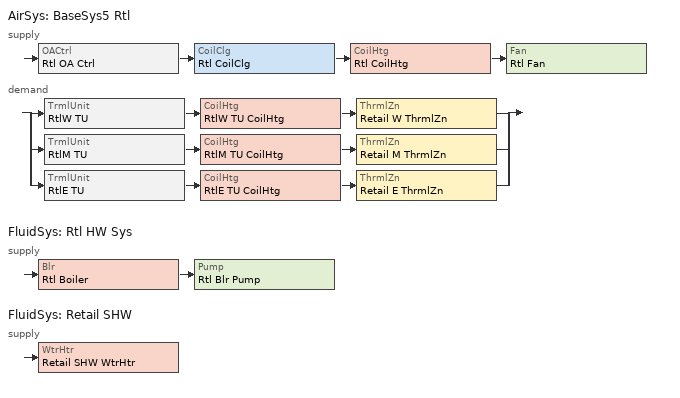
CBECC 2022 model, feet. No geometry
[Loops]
AirSys 'BaseSys5 Rtl'
 supply: OACtrl 'Rtl OA Ctrl' > CoilClg 'Rtl CoilClg' > CoilHtg 'Rtl CoilHtg' > Fan 'Rtl Fan'
 demand: split
  | TrmlUnit 'RtlW TU' > CoilHtg 'RtlW TU CoilHtg' > ThrmlZn 'Retail W ThrmlZn'
  | TrmlUnit 'RtlM TU' > CoilHtg 'RtlM TU CoilHtg' > ThrmlZn 'Retail M ThrmlZn'
  | TrmlUnit 'RtlE TU' > CoilHtg 'RtlE TU CoilHtg' > ThrmlZn 'Retail E ThrmlZn'
FluidSys 'Rtl HW Sys'
 supply: Blr 'Rtl Boiler' > Pump 'Rtl Blr Pump'
FluidSys 'Retail SHW'
 supply: WtrHtr 'Retail SHW WtrHtr'
[Proj]
MF8 with Retail Flr1: GasType=NaturalGas; CliZn=ClimateZone12; ZipCode=95555; WeatherStation=SACRAMENTO EXECUTIVE; HVACAutoSizing=0; UseExcptDsgnModel=0; RunTitle=MF8 with Retail Flr1; AnalysisType=Title24Compliance; ResCompOpt=Addition and/or Alteration; ResDwellUnits=1; DebugScreen=1
[ResProj]
2019 Prototype 7320ft2 Prop Elec: StdDesignFuel_Ckg=Proposed; StdDesignFuel_Dry=Proposed; StdDesignFuel_HVAC=Electricity; StdDesignFuel_DHW=Proposed; StdDesignCompactDistrib=0; StdDesignDrnWtrHtRecov=0; StdDesignHPWHLocOverride=0; StdDesignWinPerfAdjust=0; CALGreen=0; PVCompCredit=0; PVWDCSysSize=( 1, 0, 0, 0, 0 ); AllowExcessPVEDR=0; ReducedPVReq=0; BattMaxCap=0; BattGridHarmCredit=0; SimSpeedOption=Compliance; SpecifyTargetDRtg=0; Address=1516 Ninth St; IsMultiFamily=1; CentralMFamLaundry=0; DfltMFamLaundryZn=Zone1; UseDefaultACH50=1; Status=New; IsVerified=0; ProjInclKitchen=1; InsulConsQuality=Yes; NumAddBedrooms=0; AllOrientations=0; HasGarage=0; TakeCntrlElecDHWSlrPVCred=0; IAQSupInletsAccessible=1; IAQHasFID=1; StdDesignIAQFanPwr[1]=0.6; ApplRefrigZone[1]=Zone1; ApplWasherZone[1]=Zone1; ApplDryerZone[1]=Zone1; ApplCookZone[1]=Zone1; ApplDishZone[1]=Zone1; Appl_HaveRefrig[1]=1; Appl_HaveDish[1]=1; Appl_HaveCook[1]=1; Appl_HaveWasher[1]=1; Appl_HaveDryer[1]=1; CSERpt_ZnDataDump=0; CSERpt_HVACDescrip=0; CSERpt_ZnEnergy=0; CSERpt_HtPumpHtg=0; CSERpt_Mtr_All=0; CSERpt_Mtr_Elec=0; CSERpt_Mtr_NGas=0; CSERpt_Mtr_Othr=0; CSERpt_ZnEnergy_DD=0; CSERpt_Mtr_All_DD=0; CSERpt_Mtr_Elec_DD=0; CSERpt_Mtr_NGas_DD=0; CSERpt_Mtr_Othr_DD=0; CSERpt_ZnEnergy_CD=0; CSERpt_Mtr_All_CD=0; CSERpt_Mtr_Elec_CD=0; CSERpt_Mtr_NGas_CD=0; CSERpt_Mtr_Othr_CD=0; CSERpt_ZnEnergy_HD=0; CSERpt_Mtr_All_HD=0; CSERpt_Mtr_Elec_HD=0; CSERpt_Mtr_NGas_HD=0; CSERpt_Mtr_Othr_HD=0
[Bldg]
Building: TotStoryCnt=4; AboveGrdStoryCnt=4
[ResZnGrp]
Name | Z | FlrToFlrHgt | FlrToCeilingHgt
ResZn Group F1 | 12 | 10 | 9
ResZn Group F2 | 22 | 10 | 9
ResZn Group Attic | 32
[ResZn] Status=Existing; HVACSysStatus=Existing; DHWSys1Status=Existing; FloorArea=3660; CeilingHeight=9; FloorHeight=10; WinHeadHeight=6.7; NumStories=1
Name | Bottom
Zone1 | 12.7
Zone2 | 22.7
[ResExtWall] Status=Existing; Construction=Exterior Wall Cons
Name | Orientation | OrientationValue | Area | Tilt | Absorptivity
Zone1WallFront; Zone2WallFront | Front | 0 | 1037 | 90 | 0.5
Zone1WallLeft; Zone2WallLeft | Left | 90 | 255 | 90 | 0.5
Zone1WallBack; Zone2WallBack | Back | 180 | 1037 | 90 | 0.5
Zone1WallRight; Zone2WallRight | Right | 270 | 255 | 90 | 0.5
F1 CorrWallLeft; F2 CorrWallLeft |  |  | 50
F1 CorrWallRight; F2 CorrWallRight | Right |  | 50
F1 CorrWallBack; F2 CorrWallBack | Back |  | 529
[ResWin] Status=Existing; SpecMethod=Window Dimensions (required for fins/overhangs); Height=5; Width=3; NFRCUfactor=0.65; NFRCSHGC=0.65
Name | Multiplier | UfactorSHGCSource | ExteriorShade | exHeight | exWidth | exMultiplier | exNFRCUfactor | exNFRCSHGC | exUfactorSHGCSource | exExteriorShade | ModelFinsOverhang | OverhangDepth | OverhangDistUp | OverhangExL | OverhangExR | OverhangFlap | exOverhangDepth | exOverhangDistUp | exOverhangExL | exOverhangExR | exOverhangFlap | LeftFinDepth | LeftFinTopUp | LeftFinDistL | LeftFinBotUp | exLeftFinDepth | exLeftFinTopUp | exLeftFinDistL | exLeftFinBotUp | RightFinDepth | RightFinTopUp | RightFinDistR | RightFinBotUp | exRightFinDepth | exRightFinTopUp | exRightFinDistR | exRightFinBotUp | WinType
Zone1WinFront; Zone1WinBack; Zone2WinFront | 10.98 | NFRC | Insect Screen (default) | 5 | 3 | 10.98 | 0.3 | 0.23 | NFRC | Insect Screen (default) | 0 | 1 | 1.33 | 3 | 3 | 0.4 | 1 | 1.33 | 3 | 3 | 0.4 | 0 | 0 | 0 | 0 | 0 | 0 | 0 | 0 | 0 | 0 | 0 | 0 | 0 | 0 | 0 | 0
Zone1WinLeft; Zone1WinRight; Zone2WinLeft | 2.7 | NFRC | Insect Screen (default) | 5 | 3 | 2.7 | 0.3 | 0.23 | NFRC | Insect Screen (default) | 0 | 1 | 1.33 | 3 | 3 | 0.4 | 1 | 1.33 | 3 | 3 | 0.4 | 0 | 0 | 0 | 0 | 0 | 0 | 0 | 0 | 0 | 0 | 0 | 0 | 0 | 0 | 0 | 0
Zone2WinBack | 10.98 | NFRC | Insect Screen (default) | 5 | 3 | 10.98 | 0.3 | 0.23 | NFRC | Insect Screen (default) | 0 | 1 | 1.33 | 3 | 3 | 0.4 | 1 | 1.33 | 3 | 3 | 0.4 | 0 | 1.33 | 1 | 0 | 0 | 1.33 | 1 | 0 | 0 | 0 | 0 | 0 | 0 | 0 | 0 | 0
Zone2WinRight | 2.7 | NFRC | Insect Screen (default) | 5 | 3 | 2.7 | 0.3 | 0.23 | NFRC | Insect Screen (default) | 0 | 1 | 1.33 | 3 | 3 | 0.4 | 1 | 1.33 | 3 | 3 | 0.4 | 0 | 1.33 | 1 | 0 | 0 | 1.33 | 1 | 0 | 0 | 0 | 0 | 0 | 0 | 0 | 0 | 0
CorrWinLeft; CorrWinRight |  |  |  |  |  |  |  |  |  |  |  |  |  |  |  |  |  |  |  |  |  |  |  |  |  |  |  |  |  |  |  |  |  |  |  |  |  | ResidentialWindowType 1
[ResDr] Status=Existing; Ufactor=0.5
Name | Area | exUfactor
Zone1DoorFront; Zone2DoorFront | 80 | 0.2
CorrDoorLeft; CorrDoorRight | 21
[DwellUnit] Count=2
Name | DwellUnitTypeRef | CondFlrArea | WasherZoneRef | DryerZoneRef
OneBedroomDownstairsZone1 | OneBedroom | 750 | Zone1 | Zone1
TwoBedroomDownstairsZone1 | TwoBedroom | 1080 | Zone1 | Zone1
OneBedroomUpstairsZone1 | OneBedroom | 750 | Zone2 | Zone2
TwoBedroomUpstairsZone1 | TwoBedroom | 1080 | Zone2 | Zone2
[ResIntFlr] Status=Existing; Construction=Interior Floor; IsPartySurface=1; OtherSideModeled=1
Name | Area | FloorZ | Outside
Zone1ToRtlW | 1120 | 12.7 | Retail W
Zone1ToRtlM | 980 | 12.7 | Retail middle
Zone1ToRtlE | 1120 | 12.7 | Retal E
Zone2ToZone1InteriorFloor | 3660 | 22.7 | Zone1
F1 Corr To F2 Corr InteriorFloor | 366 | 9.7 | F1 Corr
[ResOtherZn] SpcFunc=Corridor Area; ozHVACSystem=HVACHeatpump; Area=366; CeilingHeight=8; CentralVentSysRef=Corr_CentralSupVentSys; ExhaustIAQFanRef=ExhFan2
Name | Bottom
F1 Corr | 0.7
F2 Corr | 9.7
[ResSlabFlr]
F1CorrSlab: Status=Existing; Area=366; Surface=Default (80% carpeted/covered, 20% exposed); Perimeter=100; HeatedSlab=0; EdgeInsulation=0; EdgeInsulOption=R-7, 16 inches; exSurface=Default (80% carpeted/covered, 20% exposed); exEdgeInsulOption=R-5, 8 inches
[ResCeilingBelowAttic] Status=Existing; Construction=Ceiling Below Attic Cons
Name | Area | AtticZone
Zone2ToAtticCeiling | 3660 | Attic
F1CorrToAtticCeiling | 366 | Attic-2
[ResAttic] Type=Ventilated; Status=Existing; RoofRise=5; Construction=Attic Roof Cons; RoofSolReflect=0.1; RoofEmiss=0.75
Attic-2; Attic
[Story]
Retail Story: Z=0; FlrToFlrHgt=13; FlrToCeilingHgt=12
[Spc] Story=Retail Story; SpcFunc=Retail Sales Area (Retail Merchandise Sales); SHWFluidSegRef=Retail SHW PrmSup; OccSensorCtrl=1
Name | ThrmlZnRef | Area
Retail W | Retail W ThrmlZn | 1120
Retail middle | Retail M ThrmlZn | 980
Retal E | Retail E ThrmlZn | 1120
[ThrmlZn] PriAirCondgSysRef[1]=BaseSys5 Rtl
Name | VentSysRef
Retail W ThrmlZn
Retail M ThrmlZn; Retail E ThrmlZn | BaseSys5 Rtl
[AirSys]
BaseSys5 Rtl: Type=PVAV; CtrlSysType=DDCToZone; ClgCtrl=WarmestReset
[AirSeg] Sys=BaseSys5 Rtl
Name | Type
Rtl SupAirSeg | Supply
Rtl RetAirSeg | Return
[CoilClg]
Rtl CoilClg: Sys=BaseSys5 Rtl; Type=DirectExpansion; NumClgStages=2
[CoilHtg] Sys=BaseSys5 Rtl; Type=HotWater; FluidSegInRef=Rtl PriSupSeg; FluidSegOutRef=Rtl PriRetSeg
Rtl CoilHtg; RtlW TU CoilHtg; RtlM TU CoilHtg; RtlE TU CoilHtg
[Fan]
Rtl Fan: Sys=BaseSys5 Rtl
[OACtrl]
Rtl OA Ctrl: Sys=BaseSys5 Rtl; EconoCtrlMthd=DifferentialDryBulb; EconoIntegration=Integrated; AirSegSupRef=Rtl SupAirSeg; AirSegRetRef=Rtl RetAirSeg
[TrmlUnit] Sys=BaseSys5 Rtl; Type=VAVReheatBox
Name | ZnServedRef
RtlW TU | Retail W ThrmlZn
RtlM TU | Retail M ThrmlZn
RtlE TU | Retail E ThrmlZn
[PVArray]
PV Array: DCSysSize=16
[FluidSys]
Name | Type
Rtl HW Sys | HotWater
Retail SHW | ServiceHotWater
[FluidSeg]
Name | Sys | Type | Src
Rtl PriSupSeg | Rtl HW Sys | PrimarySupply
Rtl PriRetSeg | Rtl HW Sys | PrimaryReturn
Retail SHW PrmSup | Retail SHW | PrimarySupply
Retail SHW Makeup | Retail SHW | MakeupFluid | MunicipalWater
[Blr]
Rtl Boiler: Sys=Rtl HW Sys; Type=HotWater; FuelSrc=Gas; DraftType=Natural; FluidSegInRef=Rtl PriRetSeg; FluidSegOutRef=Rtl PriSupSeg
[Pump]
Rtl Blr Pump: Sys=Rtl HW Sys
[WtrHtr]
Retail SHW WtrHtr: Sys=Retail SHW; FluidSegOutRef=Retail SHW PrmSup; FluidSegMakeupRef=Retail SHW Makeup
[ResConsAssm] RoofDeckLayer=Wood Siding/sheathing/decking; FloorSurfaceLayer=Carpeted; FloorDeckLayer=Wood Siding/sheathing/decking; OtherSideFinishLayer=Gypsum Board; RadiantBarrier=0; RaisedHeelTruss=0; RaisedHeelTrussHeight=3.5
Name | CanAssignTo | Type | RoofingLayer | InsideFinishLayer | CavityLayer | FrameLayer | SheathInsulLayerRVal | WallExtFinishLayer | RoofingType | CavInsulOverFrame | FlrExtConditions
Exterior Wall Cons | Exterior Walls | Wood Framed Wall | Light Roof (Asphalt Shingle) | Gypsum Board | R 11 | 2x4 @ 16 in. O.C. | 0 | Synthetic Stucco | all others
Ceiling Below Attic Cons | Ceilings (below attic) | Wood Framed Ceiling | Light Roof (Asphalt Shingle) | Gypsum Board | R 11 | 2x4 Bottom Chord of Truss @ 24 in. O.C. |  |  | all others
Interior Floor Cons; Interior Floor | Interior Floors | Wood Framed Floor | Light Roof (Asphalt Shingle) | Gypsum Board |  | 2x12 @ 16 in. O.C. |  |  | all others
Attic Roof Cons | Attic Roofs | Wood Framed Ceiling | 10 PSF (RoofTileAirGap) |  | R 19 | 2x4 @ 24 in. O.C. |  |  | Steep Slope Roof tile, metal tile, or wood shakes | 0
Garage Attic Roof Cons | Attic Roofs | Wood Framed Ceiling | 10 PSF (RoofTileAirGap) |  |  | 2x4 @ 24 in. O.C. |  |  | Steep Slope Roof tile, metal tile, or wood shakes | 0
Ext Floor Cons | Exterior Floors | Wood Framed Floor | Light Roof (Asphalt Shingle) | Gypsum Board | R 19 in 5-1/2 in. cavity (R-18) | 2x4 @ 16 in. O.C. |  |  | all others |  | Exterior
Garage Ext Wall Cons | Exterior Walls | Wood Framed Wall | Light Roof (Asphalt Shingle) | Gypsum Board |  | 2x4 @ 16 in. O.C. |  | 3 Coat Stucco | all others
Garage Ceiling Below Attic Cons | Ceilings (below attic) | Wood Framed Ceiling | Light Roof (Asphalt Shingle) | Gypsum Board |  | 2x4 Bottom Chord of Truss @ 24 in. O.C. |  |  | all others
R19 IntFloor Cons | Interior Floors | Wood Framed Floor | Light Roof (Asphalt Shingle) | Gypsum Board | R 19 in 5-1/2 in. cavity (R-18) | 2x6 @ 16 in. O.C. |  |  | all others
IntWall Cons | Interior Walls | Wood Framed Wall | Light Roof (Asphalt Shingle) | Gypsum Board | R 21 | 2x6 @ 16 in. O.C. |  |  | all others
[ResMat]
Name | Density | SpecHeat | Conductivity | ConductivityCT | RValPerInch | Thickness | ConductivityQII
SoftWood | 35 | 0.39 | 0.08167 | 0.0012 | 1.0204
Steel | 489 | 0.12 | 26.2 |  | 0.00318
SIPSskin | 41 | 0.45 | 0.06127 | 0.0012 | 1.36 | 0.4375
Ceiling Insul | 1.5 | 0.2 |  | 0.00418
Other Insul | 1.5 | 0.2 |  | 0.0032537
Gypsum Board | 40 | 0.27 | 0.09167 | 0.0001217 | 0.9091 | 0.5
Insul-R4-D1.5-SH0.35-C0.02083 | 1.5 | 0.35 | 0.0208325 | 0.00175 |  | 1 | 0.0208325
Synthetic Stucco | 58 | 0.2 | 0.2 |  | 0.5333 | 0.375
Carpet | 12.3 | 0.34 | 0.02 |  | 4.1667 | 0.5
Wood layer | 41 | 0.45 | 0.06127 | 0.0012 | 1.36 | 0.5
TileGap | 0.075 | 0.24 | 0.07353 |  | 1.1333 | 0.75
10 PSF Roof | 120 | 0.2 | 1 |  | 0.0833 | 1
VertWallCavity | 0.075 | 0.24 | 0.314 | 0.00397 | 1.1333 | 3.5
3 Coat Stucco | 116 | 0.2 | 0.4167 |  | 0.2686 | 0.875
Ins-R21-D1.5-SH0.2-C0.02183 | 1.5 | 0.2 | 0.0218254 | 0.0032537 |  |  | 0.0218254
Ins-R9.1-D1.5-SH0.2-C0.03205 | 1.5 | 0.2 | 0.0320513 | 0.00418 |  |  | 0.0320513
Ins-R13-D1.5-SH0.2-C0.02244 | 1.5 | 0.2 | 0.0224376 | 0.0032537 |  |  | 0.0224376
FrameGap | 0 | 0 | 200 |  | 0.000417
Ins-R18-D1.5-SH0.2-C0.0162 | 1.5 | 0.2 | 0.0162037 | 0.0032537 |  |  | 0.0162037
Ins-R18-D1.5-SH0.2-C0.02546 | 1.5 | 0.2 | 0.025463 | 0.0032537 |  |  | 0.025463
Insul-R5-D1.5-SH0.35-C0.01667 | 1.5 | 0.35 | 0.016666 | 0.00175 |  | 1 | 0.016666
Ins-R11-D1.5-SH0.2-C0.04167 | 1.5 | 0.2 | 0.0416667 | 0.0032537 |  |  | 0.0416667
Ins-R11-D1.5-SH0.2-C0.02652 | 1.5 | 0.2 | 0.0265152 | 0.0032537 |  |  | 0.0265152
[ResWinType]
ResidentialWindowType 1
[DwellUnitType] WasherOption=In-Unit; DryerOption=In-Unit; DryerFuel=Electricity; CookFuel=Electricity; IAQSupInletsAccessible=0; IAQHasFID=0; IAQOption=Default Minimum Balanced IAQ Fan; IAQFanCnt=( 1, 1, 1, 1 ); HVACHeatRef[1]=HeatingComponent; HVACCoolRef[1]=CoolingComponent; HVACFanRef=HVACFan-Furnace; HVACDistRef=AirDistributionSystem; NumDHWSysTypes=1; DHWSysRef[1]=DHWGas; TotShowersServed[1]=1; TotBathsServed[1]=1; CompactDistrib=not compact; CDSpecFixDists=0; ServesAsDHWHtr=0; DHWSystemType=Standard; DHWAmbientCond=Unconditioned
Name | NumBedrooms | CondFlrArea | IAQFanRef[1]
OneBedroom | 1 | 750 | IAQFan1
TwoBedroom | 2 | 1080 | IAQFan2
[ResHVACSys] Status=New; CFIClVentFlow=0; CFIClVentPwr=0; HeatDucted=1; CoolDucted=1; ServesAsDHWHtr=0; DHWTankVolume=50; DHWIntInsulRVal=0; DHWExtInsulRVal=0; DHWAmbientCond=Unconditioned; DistribSystem=AirDistributionSystem
Name | NumHeatSystemTypes | HeatSystemCount[1] | HeatSystem[1] | NumCoolSystemTypes | CoolSystemCount[1] | CoolSystem[1] | NumHtPumpSystemTypes | HtPumpDucted | Fan | HtPumpSystemCount[1] | HtPumpSystem[1]
HVACGasElectric | 1 | 1 | HeatingComponent | 1 | 1 | CoolingComponent | 0 | 0 | HVACFan-Furnace
HVACHeatpump | 0 |  |  | 0 |  |  | 1 | 1 | HVACFan-HeatPump | 1 | HeatpumpSystem
[ResHtgSys]
HeatingComponent: Type=CntrlFurnace - Fuel-fired central furnace; AFUE=78; AutoSize=1
[ResClgSys]
CoolingComponent: Type=SplitAirCond - Split air conditioning system; EffMetric=SEER/EER; SEER=13; CFMperTon=300; ACCharge=Not Verified; RefrigerantType=R410A; AutoSize=1; UseEERinAnalysis=0; IsMultiSpeed=0; IsZonal=0
[ResHtPumpSys]
HeatpumpSystem: Type=SplitHeatPump - Central split heat pump; EffMetric=HSPF/SEER/EER; HSPF=8.2; AutoSize=1; Cap47=24000; Cap17=12000; SEER=14; EER=11.7; CFMperTon=350; ACCharge=Verified; RefrigerantType=R410A; ClSizingFactor=1.1; IsMultiSpeed=0; IsZonal=0; UseEERinAnalysis=1; IsDualFuel=0; VCHPDucts=Unducted
[ResDistSys]
AirDistributionSystem: Type=Ducts located entirely in conditioned space; Status=Existing; DefaultSystem=1; HasBypassDuct=0
[ResFanSys] Type=Single Speed Fan; DefaultSystem=0
Name | WperCFMCool
HVACFan-Furnace | 0.45
HVACFan-HeatPump | 0.58
[ResIAQFan] WperCFMIAQ=0.25
Name | IAQCFM | IAQFanType | IncludesRecov | SensRecovEff | AdjSensRecovEff | SetPerfByHVIInterp
IAQFan1 | 37.5 | Balanced | 0 | 0 | 0 | 0
IAQFan2 | 54.9 | Balanced | 0 | 0 | 0 | 0
ExhFan2 | 54.9 | Exhaust
[ResCentralVentSys]
Corr_CentralSupVentSys: Type=Supply; TempCtrl=FixedDualSetpoint; ClgFixedSupTemp=65; HtgFixedSupTemp=55; CoilHtgType=Furnace; CoilClgType=DirectExpansion; FurnAFUE=90; EER=11
[ResDHWSys] SystemType=Standard; UseMaxDurNumHtrs=0; CHPWHIntegPkgType=Residential (NEEA rated) Product; CHPWHLoopTankConfig=None (return to Primary); CHPWHLoopTankType=Electric Resistance; TotShowersServed=1; TotBathsServed=1; DemRespControl=Basic
Name | CentralRecircType | CentralDHWType | DHWHeater[1] | HeaterMult[1] | RecircPumpPwr | LoopPipeInsulThk[1] | RecircPipeLoc[1] | NRecircLoops | BranchLossModel | CHPWHSysDescrip | CHPWHCompType | CHPWHAutosize | CHPWHNumComp | CHPWHTotTankVol | CHPWHTankCount | CHPWHTankRVal | CHPWHTankLoc | CHPWHSrcAirLoc | CHPWHLoopTankVol | LoopHeater
DHWGas | Central with Recirculation | Other | Gas | 1 | 62.1667 | 1.5 | Semi-Conditioned | 1 | Old Scheduled (independent of draws)
DHWHeatpump | Central with Recirculation | HPWH |  | 2 | 10 | 2 | Semi-Conditioned |  |  | Single Pass Primary | Sanden GS3-45HPA-US (4kW cap @ 40F) | 0 | 2 | 160 | 1 | 16 | Outside | Outside | 80 | DHW Loop Tank Heater 1
DHWElectric | Non-Central |  | Electric | 1 |  | 1.5 | Conditioned
[ResDWHRSys] Type=Vertical; CSARatedEff=50
Drain Water Heat Recovery System 1; Drain Water Heat Recovery System 2
[ResWtrHtr] ExtInsulRVal=0; AmbientCond=Unconditioned; HasElecMiniTank=0; ElecMiniTankPower=0
Name | HeaterElementType | TankType | HPWHCategory | EnergyFactor | TankVolume | IntInsulRVal | StandbyLossFrac | RecovEff | HPWHModel | TankOutside | ASHPTSrcOutside | NonStdTankVolume | RatedFlow
Gas | Gas | Boiler | Non-UEF Rated (existing only) | 0.76 | 150 | 12 | 750 | 70
Heatpump | Heat Pump | Small Storage | Residential (NEEA rated) Product | 0.59 | 50 | 0 |  |  | GS3-45HPA-US & SAN-83SSAQA (83 gal) | 1 | 1 | 275
Electric | Electric Resistance | Consumer Instantaneous (UEF) | Non-UEF Rated (existing only) | 0.92 | 0 | 0 |  | 99 |  |  |  |  | 2
[ResLpTankHtr]
DHW Loop Tank Heater 1: whResHtPwr=4500; whVol=80; TankOutside=1
